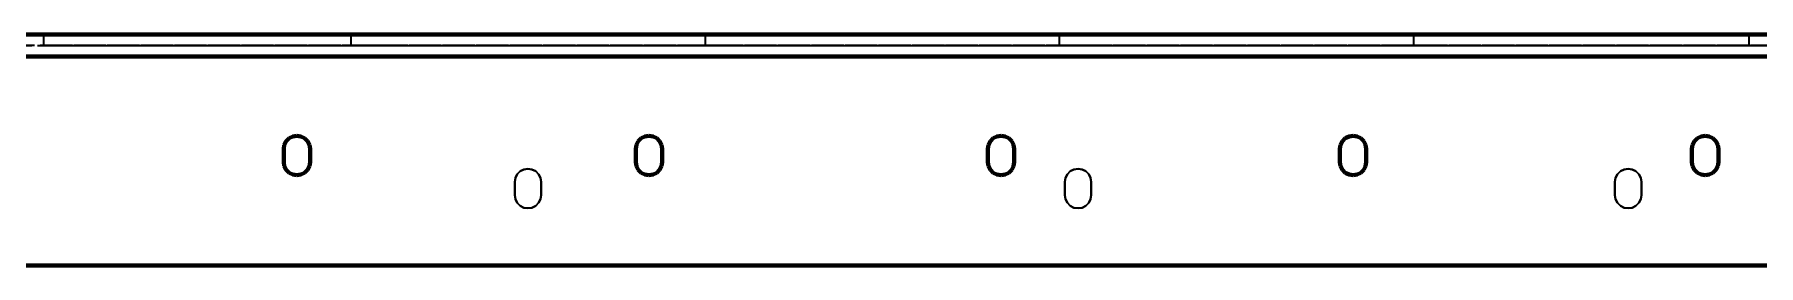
# Model space of a CAD drawing. Header units: millimetres. Extents: x 0 to 420, y 0 to 297.
# Drawn here: x 79.6 to 157.9, y 131.5 to 142 of the extents above; entities that cross this region are included whole.
import ezdxf

# ---------------------------------------------------------------- set-up
doc = ezdxf.new("R2010")
doc.units = ezdxf.units.MM
doc.linetypes.add('DASHED', pattern=[1.524, 1.27, -0.254])

msp = doc.modelspace()

# ---------------------------------------------------------------- linework, layer by layer
at = {"color": 1, "lineweight": 70}
for p, q in [((162.343, 142), (66, 142)), ((66, 141), (162.343, 141)), ((91.015, 137.153), (90.929, 136.985)), ((91.147, 137.285), (91.015, 137.153)), ((91.315, 137.371), (91.147, 137.285)), ((91.5, 137.4), (91.315, 137.371)), ((91.685, 137.371), (91.5, 137.4)), ((91.853, 137.285), (91.685, 137.371)), ((91.985, 137.153), (91.853, 137.285)), ((92.071, 136.985), (91.985, 137.153)), ((107.015, 137.153), (106.929, 136.985)), ((107.147, 137.285), (107.015, 137.153)), ((107.315, 137.371), (107.147, 137.285)), ((107.5, 137.4), (107.315, 137.371)), ((107.685, 137.371), (107.5, 137.4)), ((107.853, 137.285), (107.685, 137.371)), ((107.985, 137.153), (107.853, 137.285)), ((108.071, 136.985), (107.985, 137.153)), ((123.015, 137.153), (122.929, 136.985)), ((123.147, 137.285), (123.015, 137.153)), ((123.315, 137.371), (123.147, 137.285)), ((123.5, 137.4), (123.315, 137.371)), ((123.685, 137.371), (123.5, 137.4)), ((123.853, 137.285), (123.685, 137.371)), ((123.985, 137.153), (123.853, 137.285)), ((124.071, 136.985), (123.985, 137.153)), ((139.015, 137.153), (138.929, 136.985)), ((139.147, 137.285), (139.015, 137.153)), ((139.315, 137.371), (139.147, 137.285)), ((139.5, 137.4), (139.315, 137.371)), ((139.685, 137.371), (139.5, 137.4)), ((139.853, 137.285), (139.685, 137.371)), ((139.985, 137.153), (139.853, 137.285)), ((140.071, 136.985), (139.985, 137.153)), ((155.015, 137.153), (154.929, 136.985)), ((155.147, 137.285), (155.015, 137.153)), ((155.315, 137.371), (155.147, 137.285)), ((155.5, 137.4), (155.315, 137.371)), ((155.685, 137.371), (155.5, 137.4)), ((155.853, 137.285), (155.685, 137.371)), ((155.985, 137.153), (155.853, 137.285)), ((156.071, 136.985), (155.985, 137.153)), ((90.929, 136.985), (90.9, 136.8)), ((90.9, 136.8), (90.9, 136.2)), ((92.1, 136.8), (92.071, 136.985)), ((92.1, 136.2), (92.1, 136.8)), ((106.929, 136.985), (106.9, 136.8)), ((106.9, 136.8), (106.9, 136.2)), ((108.1, 136.8), (108.071, 136.985)), ((108.1, 136.2), (108.1, 136.8)), ((122.929, 136.985), (122.9, 136.8)), ((122.9, 136.8), (122.9, 136.2)), ((124.1, 136.8), (124.071, 136.985)), ((124.1, 136.2), (124.1, 136.8)), ((138.929, 136.985), (138.9, 136.8)), ((138.9, 136.8), (138.9, 136.2)), ((140.1, 136.8), (140.071, 136.985)), ((140.1, 136.2), (140.1, 136.8)), ((154.929, 136.985), (154.9, 136.8)), ((154.9, 136.8), (154.9, 136.2)), ((156.1, 136.8), (156.071, 136.985)), ((156.1, 136.2), (156.1, 136.8)), ((90.9, 136.2), (90.929, 136.015)), ((90.929, 136.015), (91.015, 135.847)), ((91.015, 135.847), (91.147, 135.715)), ((91.147, 135.715), (91.315, 135.629)), ((91.315, 135.629), (91.5, 135.6)), ((91.5, 135.6), (91.685, 135.629)), ((91.685, 135.629), (91.853, 135.715)), ((91.853, 135.715), (91.985, 135.847)), ((91.985, 135.847), (92.071, 136.015)), ((92.071, 136.015), (92.1, 136.2)), ((106.9, 136.2), (106.929, 136.015)), ((106.929, 136.015), (107.015, 135.847)), ((107.015, 135.847), (107.147, 135.715)), ((107.147, 135.715), (107.315, 135.629)), ((107.315, 135.629), (107.5, 135.6)), ((107.5, 135.6), (107.685, 135.629)), ((107.685, 135.629), (107.853, 135.715)), ((107.853, 135.715), (107.985, 135.847)), ((107.985, 135.847), (108.071, 136.015)), ((108.071, 136.015), (108.1, 136.2)), ((122.9, 136.2), (122.929, 136.015)), ((122.929, 136.015), (123.015, 135.847)), ((123.015, 135.847), (123.147, 135.715)), ((123.147, 135.715), (123.315, 135.629)), ((123.315, 135.629), (123.5, 135.6)), ((123.5, 135.6), (123.685, 135.629)), ((123.685, 135.629), (123.853, 135.715)), ((123.853, 135.715), (123.985, 135.847)), ((123.985, 135.847), (124.071, 136.015)), ((124.071, 136.015), (124.1, 136.2)), ((138.9, 136.2), (138.929, 136.015)), ((138.929, 136.015), (139.015, 135.847)), ((139.015, 135.847), (139.147, 135.715)), ((139.147, 135.715), (139.315, 135.629)), ((139.315, 135.629), (139.5, 135.6)), ((139.5, 135.6), (139.685, 135.629)), ((139.685, 135.629), (139.853, 135.715)), ((139.853, 135.715), (139.985, 135.847)), ((139.985, 135.847), (140.071, 136.015)), ((140.071, 136.015), (140.1, 136.2)), ((154.9, 136.2), (154.929, 136.015)), ((154.929, 136.015), (155.015, 135.847)), ((155.015, 135.847), (155.147, 135.715)), ((155.147, 135.715), (155.315, 135.629)), ((155.315, 135.629), (155.5, 135.6)), ((155.5, 135.6), (155.685, 135.629)), ((155.685, 135.629), (155.853, 135.715)), ((155.853, 135.715), (155.985, 135.847)), ((155.985, 135.847), (156.071, 136.015)), ((156.071, 136.015), (156.1, 136.2)), ((65.571, 131.5), (162.612, 131.5))]:
    msp.add_line(p, q, dxfattribs=at)
at = {"color": 5, "linetype": 'DASHED', "lineweight": 35}
for p, q in [((73.5, 142), (162.343, 142)), ((80, 142), (157.5, 142)), ((157.5, 142), (80, 142)), ((80, 141.5), (80, 142)), ((80, 141.5), (80, 142)), ((93.95, 142), (93.95, 141.5)), ((93.95, 142), (93.966, 142)), ((93.966, 142), (93.95, 142)), ((93.95, 142), (93.95, 141.5)), ((93.95, 142), (93.966, 142)), ((93.966, 142), (93.95, 142)), ((93.966, 142), (94.014, 142)), ((94.014, 142), (93.966, 142)), ((93.966, 142), (94.014, 142)), ((94.014, 142), (93.966, 142)), ((94.014, 142), (94.092, 142)), ((94.092, 142), (94.014, 142)), ((94.014, 142), (94.092, 142)), ((94.092, 142), (94.014, 142)), ((94.092, 142), (94.195, 142)), ((94.195, 142), (94.092, 142)), ((94.092, 142), (94.195, 142)), ((94.195, 142), (94.092, 142)), ((94.195, 142), (94.318, 142)), ((94.318, 142), (94.195, 142)), ((94.195, 142), (94.318, 142)), ((94.318, 142), (94.195, 142)), ((94.318, 142), (94.455, 142)), ((94.455, 142), (94.318, 142)), ((94.318, 142), (94.455, 142)), ((94.455, 142), (94.318, 142)), ((94.455, 142), (94.6, 142)), ((94.6, 142), (94.455, 142)), ((94.455, 142), (94.6, 142)), ((94.6, 142), (94.455, 142)), ((94.6, 142), (94.745, 142)), ((94.745, 142), (94.6, 142)), ((94.6, 142), (94.745, 142)), ((94.745, 142), (94.6, 142)), ((94.745, 142), (94.882, 142)), ((94.882, 142), (94.745, 142)), ((94.745, 142), (94.882, 142)), ((94.882, 142), (94.745, 142)), ((94.882, 142), (95.005, 142)), ((95.005, 142), (94.882, 142)), ((94.882, 142), (95.005, 142)), ((95.005, 142), (94.882, 142)), ((95.005, 142), (95.108, 142)), ((95.108, 142), (95.005, 142)), ((95.005, 142), (95.108, 142)), ((95.108, 142), (95.005, 142)), ((95.108, 142), (95.186, 142)), ((95.186, 142), (95.108, 142)), ((95.108, 142), (95.186, 142)), ((95.186, 142), (95.108, 142)), ((95.186, 142), (95.234, 142)), ((95.234, 142), (95.186, 142)), ((95.186, 142), (95.234, 142)), ((95.234, 142), (95.186, 142)), ((95.234, 142), (95.25, 142)), ((95.25, 142), (95.234, 142)), ((95.234, 142), (95.25, 142)), ((95.25, 142), (95.234, 142)), ((110.05, 142), (110.05, 141.5)), ((110.05, 142), (110.066, 142)), ((110.066, 142), (110.05, 142)), ((110.05, 142), (110.05, 141.5)), ((110.05, 142), (110.066, 142)), ((110.066, 142), (110.05, 142)), ((110.066, 142), (110.114, 142)), ((110.114, 142), (110.066, 142)), ((110.066, 142), (110.114, 142)), ((110.114, 142), (110.066, 142)), ((110.114, 142), (110.192, 142)), ((110.192, 142), (110.114, 142)), ((110.114, 142), (110.192, 142)), ((110.192, 142), (110.114, 142)), ((110.192, 142), (110.295, 142)), ((110.295, 142), (110.192, 142)), ((110.192, 142), (110.295, 142)), ((110.295, 142), (110.192, 142)), ((110.295, 142), (110.418, 142)), ((110.418, 142), (110.295, 142)), ((110.295, 142), (110.418, 142)), ((110.418, 142), (110.295, 142)), ((110.418, 142), (110.555, 142)), ((110.555, 142), (110.418, 142)), ((110.418, 142), (110.555, 142)), ((110.555, 142), (110.418, 142)), ((110.555, 142), (110.7, 142)), ((110.7, 142), (110.555, 142)), ((110.555, 142), (110.7, 142)), ((110.7, 142), (110.555, 142)), ((110.7, 142), (110.845, 142)), ((110.845, 142), (110.7, 142)), ((110.7, 142), (110.845, 142)), ((110.845, 142), (110.7, 142)), ((110.845, 142), (110.982, 142)), ((110.982, 142), (110.845, 142)), ((110.845, 142), (110.982, 142)), ((110.982, 142), (110.845, 142)), ((110.982, 142), (111.105, 142)), ((111.105, 142), (110.982, 142)), ((110.982, 142), (111.105, 142)), ((111.105, 142), (110.982, 142)), ((111.105, 142), (111.208, 142)), ((111.208, 142), (111.105, 142)), ((111.105, 142), (111.208, 142)), ((111.208, 142), (111.105, 142)), ((111.208, 142), (111.286, 142)), ((111.286, 142), (111.208, 142)), ((111.208, 142), (111.286, 142)), ((111.286, 142), (111.208, 142)), ((111.286, 142), (111.334, 142)), ((111.334, 142), (111.286, 142)), ((111.286, 142), (111.334, 142)), ((111.334, 142), (111.286, 142)), ((111.334, 142), (111.35, 142)), ((111.35, 142), (111.334, 142)), ((111.334, 142), (111.35, 142)), ((111.35, 142), (111.334, 142)), ((126.15, 142), (126.15, 141.5)), ((126.15, 142), (126.166, 142)), ((126.166, 142), (126.15, 142)), ((126.15, 142), (126.15, 141.5)), ((126.15, 142), (126.166, 142)), ((126.166, 142), (126.15, 142)), ((126.166, 142), (126.214, 142)), ((126.214, 142), (126.166, 142)), ((126.166, 142), (126.214, 142)), ((126.214, 142), (126.166, 142)), ((126.214, 142), (126.292, 142)), ((126.292, 142), (126.214, 142)), ((126.214, 142), (126.292, 142)), ((126.292, 142), (126.214, 142)), ((126.292, 142), (126.395, 142)), ((126.395, 142), (126.292, 142)), ((126.292, 142), (126.395, 142)), ((126.395, 142), (126.292, 142)), ((126.395, 142), (126.518, 142)), ((126.518, 142), (126.395, 142)), ((126.395, 142), (126.518, 142)), ((126.518, 142), (126.395, 142)), ((126.518, 142), (126.655, 142)), ((126.655, 142), (126.518, 142)), ((126.518, 142), (126.655, 142)), ((126.655, 142), (126.518, 142)), ((126.655, 142), (126.8, 142)), ((126.8, 142), (126.655, 142)), ((126.655, 142), (126.8, 142)), ((126.8, 142), (126.655, 142)), ((126.8, 142), (126.945, 142)), ((126.945, 142), (126.8, 142)), ((126.8, 142), (126.945, 142)), ((126.945, 142), (126.8, 142)), ((126.945, 142), (127.082, 142)), ((127.082, 142), (126.945, 142)), ((126.945, 142), (127.082, 142)), ((127.082, 142), (126.945, 142)), ((127.082, 142), (127.205, 142)), ((127.205, 142), (127.082, 142)), ((127.082, 142), (127.205, 142)), ((127.205, 142), (127.082, 142)), ((127.205, 142), (127.308, 142)), ((127.308, 142), (127.205, 142)), ((127.205, 142), (127.308, 142)), ((127.308, 142), (127.205, 142)), ((127.308, 142), (127.386, 142)), ((127.386, 142), (127.308, 142)), ((127.308, 142), (127.386, 142)), ((127.386, 142), (127.308, 142)), ((127.386, 142), (127.434, 142)), ((127.434, 142), (127.386, 142)), ((127.386, 142), (127.434, 142)), ((127.434, 142), (127.386, 142)), ((127.434, 142), (127.45, 142)), ((127.45, 142), (127.434, 142)), ((127.434, 142), (127.45, 142)), ((127.45, 142), (127.434, 142)), ((142.25, 142), (142.25, 141.5)), ((142.25, 142), (142.266, 142)), ((142.266, 142), (142.25, 142)), ((142.25, 142), (142.25, 141.5)), ((142.25, 142), (142.266, 142)), ((142.266, 142), (142.25, 142)), ((142.266, 142), (142.314, 142)), ((142.314, 142), (142.266, 142)), ((142.266, 142), (142.314, 142)), ((142.314, 142), (142.266, 142)), ((142.314, 142), (142.392, 142)), ((142.392, 142), (142.314, 142)), ((142.314, 142), (142.392, 142)), ((142.392, 142), (142.314, 142)), ((142.392, 142), (142.495, 142)), ((142.495, 142), (142.392, 142)), ((142.392, 142), (142.495, 142)), ((142.495, 142), (142.392, 142)), ((142.495, 142), (142.618, 142)), ((142.618, 142), (142.495, 142)), ((142.495, 142), (142.618, 142)), ((142.618, 142), (142.495, 142)), ((142.618, 142), (142.755, 142)), ((142.755, 142), (142.618, 142)), ((142.618, 142), (142.755, 142)), ((142.755, 142), (142.618, 142)), ((142.755, 142), (142.9, 142)), ((142.9, 142), (142.755, 142)), ((142.755, 142), (142.9, 142)), ((142.9, 142), (142.755, 142)), ((142.9, 142), (143.045, 142)), ((143.045, 142), (142.9, 142)), ((142.9, 142), (143.045, 142)), ((143.045, 142), (142.9, 142)), ((143.045, 142), (143.182, 142)), ((143.182, 142), (143.045, 142)), ((143.045, 142), (143.182, 142)), ((143.182, 142), (143.045, 142)), ((143.182, 142), (143.305, 142)), ((143.305, 142), (143.182, 142)), ((143.182, 142), (143.305, 142)), ((143.305, 142), (143.182, 142)), ((143.305, 142), (143.408, 142)), ((143.408, 142), (143.305, 142)), ((143.305, 142), (143.408, 142)), ((143.408, 142), (143.305, 142)), ((143.408, 142), (143.486, 142)), ((143.486, 142), (143.408, 142)), ((143.408, 142), (143.486, 142)), ((143.486, 142), (143.408, 142)), ((143.486, 142), (143.534, 142)), ((143.534, 142), (143.486, 142)), ((143.486, 142), (143.534, 142)), ((143.534, 142), (143.486, 142)), ((143.534, 142), (143.55, 142)), ((143.55, 142), (143.534, 142)), ((143.534, 142), (143.55, 142)), ((143.55, 142), (143.534, 142)), ((157.5, 141.5), (157.5, 142)), ((157.5, 141.5), (157.5, 142)), ((66, 141.5), (162.343, 141.5)), ((199.978, 141.5), (73.5, 141.5)), ((157.5, 141.5), (80, 141.5)), ((80, 141.5), (157.5, 141.5)), ((93.95, 141.5), (93.966, 141.5)), ((93.966, 141.5), (93.95, 141.5)), ((93.95, 141.5), (93.966, 141.5)), ((93.966, 141.5), (93.95, 141.5)), ((93.966, 141.5), (94.014, 141.5)), ((94.014, 141.5), (93.966, 141.5)), ((93.966, 141.5), (94.014, 141.5)), ((94.014, 141.5), (93.966, 141.5)), ((94.014, 141.5), (94.092, 141.5)), ((94.092, 141.5), (94.014, 141.5)), ((94.014, 141.5), (94.092, 141.5)), ((94.092, 141.5), (94.014, 141.5)), ((94.092, 141.5), (94.195, 141.5)), ((94.195, 141.5), (94.092, 141.5)), ((94.092, 141.5), (94.195, 141.5)), ((94.195, 141.5), (94.092, 141.5)), ((94.195, 141.5), (94.318, 141.5)), ((94.318, 141.5), (94.195, 141.5)), ((94.195, 141.5), (94.318, 141.5)), ((94.318, 141.5), (94.195, 141.5)), ((94.318, 141.5), (94.455, 141.5)), ((94.455, 141.5), (94.318, 141.5)), ((94.318, 141.5), (94.455, 141.5)), ((94.455, 141.5), (94.318, 141.5)), ((94.455, 141.5), (94.6, 141.5)), ((94.6, 141.5), (94.455, 141.5)), ((94.455, 141.5), (94.6, 141.5)), ((94.6, 141.5), (94.455, 141.5)), ((94.6, 141.5), (94.745, 141.5)), ((94.745, 141.5), (94.6, 141.5)), ((94.6, 141.5), (94.745, 141.5)), ((94.745, 141.5), (94.6, 141.5)), ((94.745, 141.5), (94.882, 141.5)), ((94.882, 141.5), (94.745, 141.5)), ((94.745, 141.5), (94.882, 141.5)), ((94.882, 141.5), (94.745, 141.5)), ((94.882, 141.5), (95.005, 141.5)), ((95.005, 141.5), (94.882, 141.5)), ((94.882, 141.5), (95.005, 141.5)), ((95.005, 141.5), (94.882, 141.5)), ((95.005, 141.5), (95.108, 141.5)), ((95.108, 141.5), (95.005, 141.5)), ((95.005, 141.5), (95.108, 141.5)), ((95.108, 141.5), (95.005, 141.5)), ((95.108, 141.5), (95.186, 141.5)), ((95.186, 141.5), (95.108, 141.5)), ((95.108, 141.5), (95.186, 141.5)), ((95.186, 141.5), (95.108, 141.5)), ((95.186, 141.5), (95.234, 141.5)), ((95.234, 141.5), (95.186, 141.5)), ((95.186, 141.5), (95.234, 141.5)), ((95.234, 141.5), (95.186, 141.5)), ((95.234, 141.5), (95.25, 141.5)), ((95.25, 141.5), (95.234, 141.5)), ((95.234, 141.5), (95.25, 141.5)), ((95.25, 141.5), (95.234, 141.5)), ((110.05, 141.5), (110.066, 141.5)), ((110.066, 141.5), (110.05, 141.5)), ((110.05, 141.5), (110.066, 141.5)), ((110.066, 141.5), (110.05, 141.5)), ((110.066, 141.5), (110.114, 141.5)), ((110.114, 141.5), (110.066, 141.5)), ((110.066, 141.5), (110.114, 141.5)), ((110.114, 141.5), (110.066, 141.5)), ((110.114, 141.5), (110.192, 141.5)), ((110.192, 141.5), (110.114, 141.5)), ((110.114, 141.5), (110.192, 141.5)), ((110.192, 141.5), (110.114, 141.5)), ((110.192, 141.5), (110.295, 141.5)), ((110.295, 141.5), (110.192, 141.5)), ((110.192, 141.5), (110.295, 141.5)), ((110.295, 141.5), (110.192, 141.5)), ((110.295, 141.5), (110.418, 141.5)), ((110.418, 141.5), (110.295, 141.5)), ((110.295, 141.5), (110.418, 141.5)), ((110.418, 141.5), (110.295, 141.5)), ((110.418, 141.5), (110.555, 141.5)), ((110.555, 141.5), (110.418, 141.5)), ((110.418, 141.5), (110.555, 141.5)), ((110.555, 141.5), (110.418, 141.5)), ((110.555, 141.5), (110.7, 141.5)), ((110.7, 141.5), (110.555, 141.5)), ((110.555, 141.5), (110.7, 141.5)), ((110.7, 141.5), (110.555, 141.5)), ((110.7, 141.5), (110.845, 141.5)), ((110.845, 141.5), (110.7, 141.5)), ((110.7, 141.5), (110.845, 141.5)), ((110.845, 141.5), (110.7, 141.5)), ((110.845, 141.5), (110.982, 141.5)), ((110.982, 141.5), (110.845, 141.5)), ((110.845, 141.5), (110.982, 141.5)), ((110.982, 141.5), (110.845, 141.5)), ((110.982, 141.5), (111.105, 141.5)), ((111.105, 141.5), (110.982, 141.5)), ((110.982, 141.5), (111.105, 141.5)), ((111.105, 141.5), (110.982, 141.5)), ((111.105, 141.5), (111.208, 141.5)), ((111.208, 141.5), (111.105, 141.5)), ((111.105, 141.5), (111.208, 141.5)), ((111.208, 141.5), (111.105, 141.5)), ((111.208, 141.5), (111.286, 141.5)), ((111.286, 141.5), (111.208, 141.5)), ((111.208, 141.5), (111.286, 141.5)), ((111.286, 141.5), (111.208, 141.5)), ((111.286, 141.5), (111.334, 141.5)), ((111.334, 141.5), (111.286, 141.5)), ((111.286, 141.5), (111.334, 141.5)), ((111.334, 141.5), (111.286, 141.5)), ((111.334, 141.5), (111.35, 141.5)), ((111.35, 141.5), (111.334, 141.5)), ((111.334, 141.5), (111.35, 141.5)), ((111.35, 141.5), (111.334, 141.5)), ((126.15, 141.5), (126.166, 141.5)), ((126.166, 141.5), (126.15, 141.5)), ((126.15, 141.5), (126.166, 141.5)), ((126.166, 141.5), (126.15, 141.5)), ((126.166, 141.5), (126.214, 141.5)), ((126.214, 141.5), (126.166, 141.5)), ((126.166, 141.5), (126.214, 141.5)), ((126.214, 141.5), (126.166, 141.5)), ((126.214, 141.5), (126.292, 141.5)), ((126.292, 141.5), (126.214, 141.5)), ((126.214, 141.5), (126.292, 141.5)), ((126.292, 141.5), (126.214, 141.5)), ((126.292, 141.5), (126.395, 141.5)), ((126.395, 141.5), (126.292, 141.5)), ((126.292, 141.5), (126.395, 141.5)), ((126.395, 141.5), (126.292, 141.5)), ((126.395, 141.5), (126.518, 141.5)), ((126.518, 141.5), (126.395, 141.5)), ((126.395, 141.5), (126.518, 141.5)), ((126.518, 141.5), (126.395, 141.5)), ((126.518, 141.5), (126.655, 141.5)), ((126.655, 141.5), (126.518, 141.5)), ((126.518, 141.5), (126.655, 141.5)), ((126.655, 141.5), (126.518, 141.5)), ((126.655, 141.5), (126.8, 141.5)), ((126.8, 141.5), (126.655, 141.5)), ((126.655, 141.5), (126.8, 141.5)), ((126.8, 141.5), (126.655, 141.5)), ((126.8, 141.5), (126.945, 141.5)), ((126.945, 141.5), (126.8, 141.5)), ((126.8, 141.5), (126.945, 141.5)), ((126.945, 141.5), (126.8, 141.5)), ((126.945, 141.5), (127.082, 141.5)), ((127.082, 141.5), (126.945, 141.5)), ((126.945, 141.5), (127.082, 141.5)), ((127.082, 141.5), (126.945, 141.5)), ((127.082, 141.5), (127.205, 141.5)), ((127.205, 141.5), (127.082, 141.5)), ((127.082, 141.5), (127.205, 141.5)), ((127.205, 141.5), (127.082, 141.5)), ((127.205, 141.5), (127.308, 141.5)), ((127.308, 141.5), (127.205, 141.5)), ((127.205, 141.5), (127.308, 141.5)), ((127.308, 141.5), (127.205, 141.5)), ((127.308, 141.5), (127.386, 141.5)), ((127.386, 141.5), (127.308, 141.5)), ((127.308, 141.5), (127.386, 141.5)), ((127.386, 141.5), (127.308, 141.5)), ((127.386, 141.5), (127.434, 141.5)), ((127.434, 141.5), (127.386, 141.5)), ((127.386, 141.5), (127.434, 141.5)), ((127.434, 141.5), (127.386, 141.5)), ((127.434, 141.5), (127.45, 141.5)), ((127.45, 141.5), (127.434, 141.5)), ((127.434, 141.5), (127.45, 141.5)), ((127.45, 141.5), (127.434, 141.5)), ((142.25, 141.5), (142.266, 141.5)), ((142.266, 141.5), (142.25, 141.5)), ((142.25, 141.5), (142.266, 141.5)), ((142.266, 141.5), (142.25, 141.5)), ((142.266, 141.5), (142.314, 141.5)), ((142.314, 141.5), (142.266, 141.5)), ((142.266, 141.5), (142.314, 141.5)), ((142.314, 141.5), (142.266, 141.5)), ((142.314, 141.5), (142.392, 141.5)), ((142.392, 141.5), (142.314, 141.5)), ((142.314, 141.5), (142.392, 141.5)), ((142.392, 141.5), (142.314, 141.5)), ((142.392, 141.5), (142.495, 141.5)), ((142.495, 141.5), (142.392, 141.5)), ((142.392, 141.5), (142.495, 141.5)), ((142.495, 141.5), (142.392, 141.5)), ((142.495, 141.5), (142.618, 141.5)), ((142.618, 141.5), (142.495, 141.5)), ((142.495, 141.5), (142.618, 141.5)), ((142.618, 141.5), (142.495, 141.5)), ((142.618, 141.5), (142.755, 141.5)), ((142.755, 141.5), (142.618, 141.5)), ((142.618, 141.5), (142.755, 141.5)), ((142.755, 141.5), (142.618, 141.5)), ((142.755, 141.5), (142.9, 141.5)), ((142.9, 141.5), (142.755, 141.5)), ((142.755, 141.5), (142.9, 141.5)), ((142.9, 141.5), (142.755, 141.5)), ((142.9, 141.5), (143.045, 141.5)), ((143.045, 141.5), (142.9, 141.5)), ((142.9, 141.5), (143.045, 141.5)), ((143.045, 141.5), (142.9, 141.5)), ((143.045, 141.5), (143.182, 141.5)), ((143.182, 141.5), (143.045, 141.5)), ((143.045, 141.5), (143.182, 141.5)), ((143.182, 141.5), (143.045, 141.5)), ((143.182, 141.5), (143.305, 141.5)), ((143.305, 141.5), (143.182, 141.5)), ((143.182, 141.5), (143.305, 141.5)), ((143.305, 141.5), (143.182, 141.5)), ((143.305, 141.5), (143.408, 141.5)), ((143.408, 141.5), (143.305, 141.5)), ((143.305, 141.5), (143.408, 141.5)), ((143.408, 141.5), (143.305, 141.5)), ((143.408, 141.5), (143.486, 141.5)), ((143.486, 141.5), (143.408, 141.5)), ((143.408, 141.5), (143.486, 141.5)), ((143.486, 141.5), (143.408, 141.5)), ((143.486, 141.5), (143.534, 141.5)), ((143.534, 141.5), (143.486, 141.5)), ((143.486, 141.5), (143.534, 141.5)), ((143.534, 141.5), (143.486, 141.5)), ((143.534, 141.5), (143.55, 141.5)), ((143.55, 141.5), (143.534, 141.5)), ((143.534, 141.5), (143.55, 141.5)), ((143.55, 141.5), (143.534, 141.5)), ((90.929, 136.985), (91.015, 137.153)), ((91.015, 137.153), (91.147, 137.285)), ((91.147, 137.285), (91.315, 137.371)), ((91.315, 137.371), (91.5, 137.4)), ((91.5, 137.4), (91.685, 137.371)), ((91.685, 137.371), (91.853, 137.285)), ((91.853, 137.285), (91.985, 137.153)), ((91.985, 137.153), (92.071, 136.985)), ((106.929, 136.985), (107.015, 137.153)), ((107.015, 137.153), (107.147, 137.285)), ((107.147, 137.285), (107.315, 137.371)), ((107.315, 137.371), (107.5, 137.4)), ((107.5, 137.4), (107.685, 137.371)), ((107.685, 137.371), (107.853, 137.285)), ((107.853, 137.285), (107.985, 137.153)), ((107.985, 137.153), (108.071, 136.985)), ((122.929, 136.985), (123.015, 137.153)), ((123.015, 137.153), (123.147, 137.285)), ((123.147, 137.285), (123.315, 137.371)), ((123.315, 137.371), (123.5, 137.4)), ((123.5, 137.4), (123.685, 137.371)), ((123.685, 137.371), (123.853, 137.285)), ((123.853, 137.285), (123.985, 137.153)), ((123.985, 137.153), (124.071, 136.985)), ((138.929, 136.985), (139.015, 137.153)), ((139.015, 137.153), (139.147, 137.285)), ((139.147, 137.285), (139.315, 137.371)), ((139.315, 137.371), (139.5, 137.4)), ((139.5, 137.4), (139.685, 137.371)), ((139.685, 137.371), (139.853, 137.285)), ((139.853, 137.285), (139.985, 137.153)), ((139.985, 137.153), (140.071, 136.985)), ((154.929, 136.985), (155.015, 137.153)), ((155.015, 137.153), (155.147, 137.285)), ((155.147, 137.285), (155.315, 137.371)), ((155.315, 137.371), (155.5, 137.4)), ((155.5, 137.4), (155.685, 137.371)), ((155.685, 137.371), (155.853, 137.285)), ((155.853, 137.285), (155.985, 137.153)), ((155.985, 137.153), (156.071, 136.985)), ((90.9, 136.8), (90.929, 136.985)), ((90.9, 136.2), (90.9, 136.8)), ((92.071, 136.985), (92.1, 136.8)), ((92.1, 136.8), (92.1, 136.2)), ((106.9, 136.8), (106.929, 136.985)), ((106.9, 136.2), (106.9, 136.8)), ((108.071, 136.985), (108.1, 136.8)), ((108.1, 136.8), (108.1, 136.2)), ((122.9, 136.8), (122.929, 136.985)), ((122.9, 136.2), (122.9, 136.8)), ((124.071, 136.985), (124.1, 136.8)), ((124.1, 136.8), (124.1, 136.2)), ((138.9, 136.8), (138.929, 136.985)), ((138.9, 136.2), (138.9, 136.8)), ((140.071, 136.985), (140.1, 136.8)), ((140.1, 136.8), (140.1, 136.2)), ((154.9, 136.8), (154.929, 136.985)), ((154.9, 136.2), (154.9, 136.8)), ((156.071, 136.985), (156.1, 136.8)), ((156.1, 136.8), (156.1, 136.2)), ((90.929, 136.015), (90.9, 136.2)), ((91.015, 135.847), (90.929, 136.015)), ((91.147, 135.715), (91.015, 135.847)), ((91.315, 135.629), (91.147, 135.715)), ((91.5, 135.6), (91.315, 135.629)), ((91.685, 135.629), (91.5, 135.6)), ((91.853, 135.715), (91.685, 135.629)), ((91.985, 135.847), (91.853, 135.715)), ((92.071, 136.015), (91.985, 135.847)), ((92.1, 136.2), (92.071, 136.015)), ((101.515, 135.653), (101.429, 135.485)), ((101.429, 135.485), (101.515, 135.653)), ((101.647, 135.785), (101.515, 135.653)), ((101.515, 135.653), (101.647, 135.785)), ((101.815, 135.871), (101.647, 135.785)), ((101.647, 135.785), (101.815, 135.871)), ((102, 135.9), (101.815, 135.871)), ((101.815, 135.871), (102, 135.9)), ((102.185, 135.871), (102, 135.9)), ((102, 135.9), (102.185, 135.871)), ((102.353, 135.785), (102.185, 135.871)), ((102.185, 135.871), (102.353, 135.785)), ((102.485, 135.653), (102.353, 135.785)), ((102.353, 135.785), (102.485, 135.653)), ((102.571, 135.485), (102.485, 135.653)), ((102.485, 135.653), (102.571, 135.485)), ((106.929, 136.015), (106.9, 136.2)), ((107.015, 135.847), (106.929, 136.015)), ((107.147, 135.715), (107.015, 135.847)), ((107.315, 135.629), (107.147, 135.715)), ((107.5, 135.6), (107.315, 135.629)), ((107.685, 135.629), (107.5, 135.6)), ((107.853, 135.715), (107.685, 135.629)), ((107.985, 135.847), (107.853, 135.715)), ((108.071, 136.015), (107.985, 135.847)), ((108.1, 136.2), (108.071, 136.015)), ((122.929, 136.015), (122.9, 136.2)), ((123.015, 135.847), (122.929, 136.015)), ((123.147, 135.715), (123.015, 135.847)), ((123.315, 135.629), (123.147, 135.715)), ((123.5, 135.6), (123.315, 135.629)), ((123.685, 135.629), (123.5, 135.6)), ((123.853, 135.715), (123.685, 135.629)), ((123.985, 135.847), (123.853, 135.715)), ((124.071, 136.015), (123.985, 135.847)), ((124.1, 136.2), (124.071, 136.015)), ((126.515, 135.653), (126.429, 135.485)), ((126.429, 135.485), (126.515, 135.653)), ((126.647, 135.785), (126.515, 135.653)), ((126.515, 135.653), (126.647, 135.785)), ((126.815, 135.871), (126.647, 135.785)), ((126.647, 135.785), (126.815, 135.871)), ((127, 135.9), (126.815, 135.871)), ((126.815, 135.871), (127, 135.9)), ((127.185, 135.871), (127, 135.9)), ((127, 135.9), (127.185, 135.871)), ((127.353, 135.785), (127.185, 135.871)), ((127.185, 135.871), (127.353, 135.785)), ((127.485, 135.653), (127.353, 135.785)), ((127.353, 135.785), (127.485, 135.653)), ((127.571, 135.485), (127.485, 135.653)), ((127.485, 135.653), (127.571, 135.485)), ((138.929, 136.015), (138.9, 136.2)), ((139.015, 135.847), (138.929, 136.015)), ((139.147, 135.715), (139.015, 135.847)), ((139.315, 135.629), (139.147, 135.715)), ((139.5, 135.6), (139.315, 135.629)), ((139.685, 135.629), (139.5, 135.6)), ((139.853, 135.715), (139.685, 135.629)), ((139.985, 135.847), (139.853, 135.715)), ((140.071, 136.015), (139.985, 135.847)), ((140.1, 136.2), (140.071, 136.015)), ((151.515, 135.653), (151.429, 135.485)), ((151.429, 135.485), (151.515, 135.653)), ((151.647, 135.785), (151.515, 135.653)), ((151.515, 135.653), (151.647, 135.785)), ((151.815, 135.871), (151.647, 135.785)), ((151.647, 135.785), (151.815, 135.871)), ((152, 135.9), (151.815, 135.871)), ((151.815, 135.871), (152, 135.9)), ((152.185, 135.871), (152, 135.9)), ((152, 135.9), (152.185, 135.871)), ((152.353, 135.785), (152.185, 135.871)), ((152.185, 135.871), (152.353, 135.785)), ((152.485, 135.653), (152.353, 135.785)), ((152.353, 135.785), (152.485, 135.653)), ((152.571, 135.485), (152.485, 135.653)), ((152.485, 135.653), (152.571, 135.485)), ((154.929, 136.015), (154.9, 136.2)), ((155.015, 135.847), (154.929, 136.015)), ((155.147, 135.715), (155.015, 135.847)), ((155.315, 135.629), (155.147, 135.715)), ((155.5, 135.6), (155.315, 135.629)), ((155.685, 135.629), (155.5, 135.6)), ((155.853, 135.715), (155.685, 135.629)), ((155.985, 135.847), (155.853, 135.715)), ((156.071, 136.015), (155.985, 135.847)), ((156.1, 136.2), (156.071, 136.015)), ((101.429, 135.485), (101.4, 135.3)), ((101.4, 135.3), (101.429, 135.485)), ((101.4, 134.7), (101.4, 135.3)), ((101.4, 135.3), (101.4, 134.7)), ((102.6, 135.3), (102.571, 135.485)), ((102.571, 135.485), (102.6, 135.3)), ((102.6, 135.3), (102.6, 134.7)), ((102.6, 134.7), (102.6, 135.3)), ((126.429, 135.485), (126.4, 135.3)), ((126.4, 135.3), (126.429, 135.485)), ((126.4, 134.7), (126.4, 135.3)), ((126.4, 135.3), (126.4, 134.7)), ((127.6, 135.3), (127.571, 135.485)), ((127.571, 135.485), (127.6, 135.3)), ((127.6, 135.3), (127.6, 134.7)), ((127.6, 134.7), (127.6, 135.3)), ((151.429, 135.485), (151.4, 135.3)), ((151.4, 135.3), (151.429, 135.485)), ((151.4, 134.7), (151.4, 135.3)), ((151.4, 135.3), (151.4, 134.7)), ((152.6, 135.3), (152.571, 135.485)), ((152.571, 135.485), (152.6, 135.3)), ((152.6, 135.3), (152.6, 134.7)), ((152.6, 134.7), (152.6, 135.3)), ((101.4, 134.7), (101.429, 134.515)), ((101.429, 134.515), (101.4, 134.7)), ((101.429, 134.515), (101.515, 134.347)), ((101.515, 134.347), (101.429, 134.515)), ((101.515, 134.347), (101.647, 134.215)), ((101.647, 134.215), (101.515, 134.347)), ((101.647, 134.215), (101.815, 134.129)), ((101.815, 134.129), (101.647, 134.215)), ((101.815, 134.129), (102, 134.1)), ((102, 134.1), (101.815, 134.129)), ((102, 134.1), (102.185, 134.129)), ((102.185, 134.129), (102, 134.1)), ((102.185, 134.129), (102.353, 134.215)), ((102.353, 134.215), (102.185, 134.129)), ((102.353, 134.215), (102.485, 134.347)), ((102.485, 134.347), (102.353, 134.215)), ((102.485, 134.347), (102.571, 134.515)), ((102.571, 134.515), (102.485, 134.347)), ((102.571, 134.515), (102.6, 134.7)), ((102.6, 134.7), (102.571, 134.515)), ((126.4, 134.7), (126.429, 134.515)), ((126.429, 134.515), (126.4, 134.7)), ((126.429, 134.515), (126.515, 134.347)), ((126.515, 134.347), (126.429, 134.515)), ((126.515, 134.347), (126.647, 134.215)), ((126.647, 134.215), (126.515, 134.347)), ((126.647, 134.215), (126.815, 134.129)), ((126.815, 134.129), (126.647, 134.215)), ((126.815, 134.129), (127, 134.1)), ((127, 134.1), (126.815, 134.129)), ((127, 134.1), (127.185, 134.129)), ((127.185, 134.129), (127, 134.1)), ((127.185, 134.129), (127.353, 134.215)), ((127.353, 134.215), (127.185, 134.129)), ((127.353, 134.215), (127.485, 134.347)), ((127.485, 134.347), (127.353, 134.215)), ((127.485, 134.347), (127.571, 134.515)), ((127.571, 134.515), (127.485, 134.347)), ((127.571, 134.515), (127.6, 134.7)), ((127.6, 134.7), (127.571, 134.515)), ((151.4, 134.7), (151.429, 134.515)), ((151.429, 134.515), (151.4, 134.7)), ((151.429, 134.515), (151.515, 134.347)), ((151.515, 134.347), (151.429, 134.515)), ((151.515, 134.347), (151.647, 134.215)), ((151.647, 134.215), (151.515, 134.347)), ((151.647, 134.215), (151.815, 134.129)), ((151.815, 134.129), (151.647, 134.215)), ((151.815, 134.129), (152, 134.1)), ((152, 134.1), (151.815, 134.129)), ((152, 134.1), (152.185, 134.129)), ((152.185, 134.129), (152, 134.1)), ((152.185, 134.129), (152.353, 134.215)), ((152.353, 134.215), (152.185, 134.129)), ((152.353, 134.215), (152.485, 134.347)), ((152.485, 134.347), (152.353, 134.215)), ((152.485, 134.347), (152.571, 134.515)), ((152.571, 134.515), (152.485, 134.347)), ((152.571, 134.515), (152.6, 134.7)), ((152.6, 134.7), (152.571, 134.515)), ((65.571, 131.5), (162.612, 131.5)), ((162.612, 131.5), (73.5, 131.5)), ((200.648, 131.5), (73.5, 131.5))]:
    msp.add_line(p, q, dxfattribs=at)

doc.saveas('drawing.dxf')
